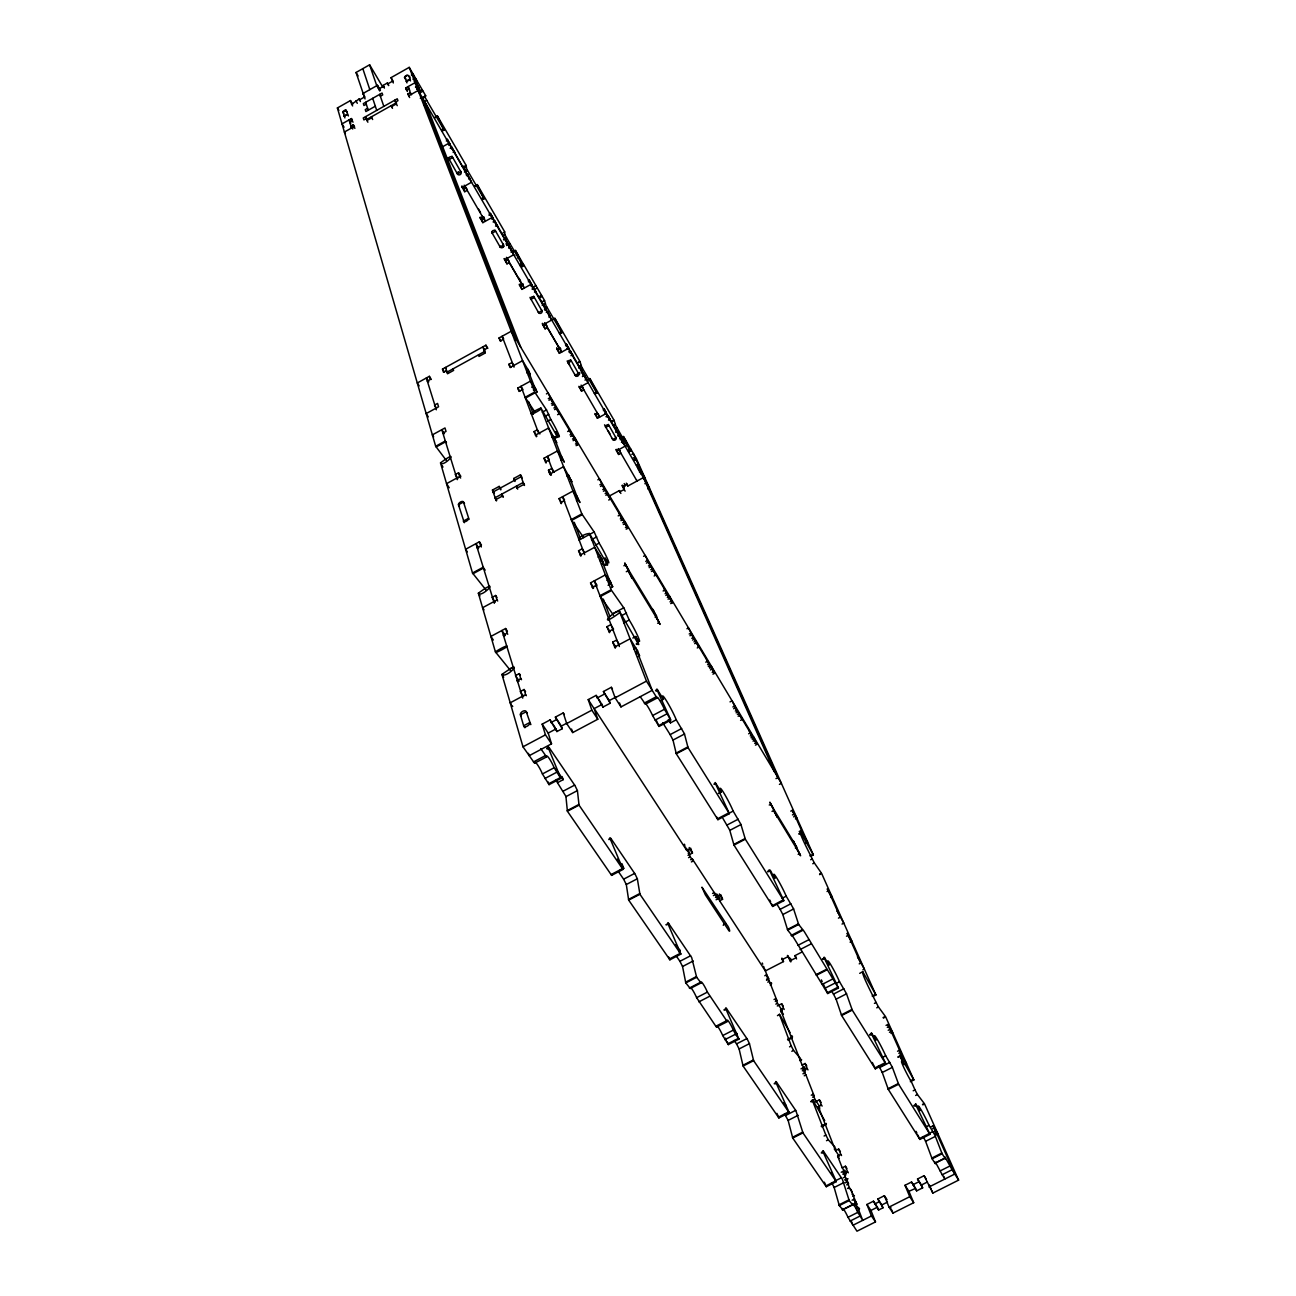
<?xml version="1.0" encoding="UTF-8"?>
<svg xmlns="http://www.w3.org/2000/svg" width="1296" height="1296" viewBox="0 0 1296 1296"><rect width="100%" height="100%" fill="white"/><g stroke="black" fill="none" stroke-linecap="round" stroke-linejoin="round"><path stroke-width="1.5" d="M521.446 265.567L523.503 264.433L515.403 250.274L512.503 251.878M344.898 117.92L343.067 111.456A2.3 0.826 -31.4 0 1 345.368 110.111M501.957 674.422C506.72 678.958 526.873 656.505 501.957 674.422L522.985 746.804L534.551 763.214L546.572 756.913L540.74 748.634M645.424 704.198L657.347 697.88A9.056 0.826 62.1 0 1 659.534 700.083A9.056 0.826 62.1 0 1 664.459 709.268L670.874 720.171L659.032 726.44L652.601 715.554A9.056 0.875 62.1 0 0 647.676 706.369A9.056 0.875 62.1 0 0 645.424 704.198L640.24 696.697M474.871 186.316L477.398 184.907L484.121 198.887L466.738 169.144L466.09 165.418M423.338 98.188L425.752 95.936L424.019 96.908M365.051 98.933L356.044 72.479L369.603 64.8L383.017 87.431M362.912 93.733L363.771 93.053M446.261 460.355L435.683 446.278L337.397 107.957L350.487 100.553L352.723 104.263M364.905 96.973L362.864 93.571L377.492 85.293L380.441 90.25M393.336 82.96L391.036 77.647L409.228 67.36L425.704 95.758L423.97 96.73M352.642 105.948L351.637 104.296L359.122 98.966L360.418 101.558M384.41 88.015L383.098 85.423L387.358 83.009L388.589 85.099M364.063 97.281L359.413 99.905L359.122 98.966M379.744 90.639L378.756 88.97L383.422 86.346M388.67 85.601L387.682 83.932L392.348 81.308M342.711 112.282L346.21 110.322M405.518 79.04L404.53 77.371L407.317 75.168A2.3 0.826 -30.8 0 0 404.87 76.545L406.96 82.879M411.35 75.006L413.084 74.018L419.045 89.375L417.863 90.04M366.298 104.166L363.949 105.494L363.35 103.599L382.061 93.037L382.709 94.916L380.36 96.228M412.987 79.25L414.736 78.262L416.745 82.328L414.542 83.56M414.056 79.672L415.789 78.683M414.283 81.47L416.032 80.498M367.627 108.297L365.278 109.625L365.893 111.537L375.322 106.223M415.498 82.361L417.247 81.373M352.431 120.236L351.427 118.568L342.014 123.881L343.035 125.534M407.349 91.53L405.664 87.966L415.125 82.636L420.341 91.611L418.576 92.615M351.427 118.568L352.01 120.512L349.661 121.84L350.665 123.509M406.361 89.845L408.726 88.517L409.714 90.202M415.449 87.043L417.652 85.795M416.032 87.415L418.235 86.168L418.948 88.031L416.745 89.278M416.551 88.501L418.316 87.496L420.341 91.611M354.553 126.83L353.29 124.74L350.924 126.068L352.706 129.001M409.601 97.54L407.9 93.944L410.281 92.599L411.512 94.721M350.779 127.867L353.111 126.554M353.29 124.74L353.889 126.7L344.396 132.046L345.416 133.731M367.886 122.213L366.525 119.572L395.879 103.032L394.843 100.148L396.592 103.097M408.613 95.839L418.154 90.461L649.507 488.106L647.919 488.965M352.123 127.802L352.998 127.3M417.847 90.736L419.612 89.748M392.494 108.346L391.489 106.661L396.252 103.972L395.572 102.044L397.953 100.699L397.256 98.788L363.269 117.968L363.884 119.912L366.25 118.568L366.881 120.528L371.628 117.839L371.32 116.867L372.649 119.524M419.467 91.141L422.107 89.716M420.422 92.599L423.014 91.141M420.309 98.253L422.107 97.249L515.986 339.212L514.463 340.054M424.553 101.574L426.724 100.343L444.155 130.183L437.562 116.284L434.986 117.725M424.262 105.008L426.028 104.004L520.717 347.15M434.824 117.369L437.4 115.927L466.025 165.224L464.389 166.374M441.515 129.746L443.248 128.774M442.39 130.961L444.155 130.07M446.423 139.806L447.298 139.32L449.842 143.678L450.23 144.666L448.918 145.411M446.359 141.037L447.671 140.308L469.881 179.464M441.79 147.209L448.87 143.24L447.298 139.32M448.529 144.423L449.842 143.678M450.198 148.295L451.948 147.307L454.88 152.653M451.462 148.797L451.948 147.307M453.163 152.393L454.475 151.664M461.992 166.552L462.85 166.066L465.766 171.364M464.13 168.318L465.847 167.362M464.486 170.845L465.361 170.359M464.454 172.093L467.467 170.456M466.123 174.652L467.435 173.923L471.55 182.25L462.251 187.45L464.746 191.711L467.062 190.431L465.847 187.369L463.531 188.649L464.746 191.711M466.528 175.673L467.84 174.928L467.435 173.923M468.617 178.929L469.913 178.2M475.13 185.717L477.236 184.534L504.662 231.773L503.059 232.907M481.577 198.628L483.278 197.672M482.371 199.681L484.072 198.742M489.094 214.099L490.374 213.37L492.075 217.517L482.857 222.653L480.411 218.473L482.711 217.193L482.323 216.205M464.211 185.182L485.174 221.357L483.926 216.967M482.857 222.653L481.61 219.526L483.91 218.246M489.062 215.379L490.779 214.423L512.39 251.554L511.11 252.266M491.508 218.263L492.804 217.55L490.374 213.37M491.929 219.299L493.225 218.587L492.804 217.55M493.096 221.956L494.813 221.017L497.664 226.201M494.392 222.523L494.813 221.017M495.509 226.103L497.227 225.164M503.188 235.467L504.857 234.544L504.727 231.984M504.792 238.529L506.461 237.589L522.401 264.854L515.565 250.663L513.086 252.04M503.512 239.841L505.213 238.901L508.048 244.053L507.19 244.523M491.654 232.178L500.11 246.92L503.545 245.009L503.123 244.037M505.91 243.94L507.611 243M502.929 246.888L503.788 246.418M506.639 245.511L509.992 243.648M508.729 246.888L509.587 246.402L513.734 254.729L504.614 259.783L506.995 263.849L509.263 262.602L507.951 259.394L505.699 260.642L506.995 263.849M508.745 248.168L510.025 247.471L509.587 246.402M511.11 250.954L511.952 250.484M516.164 255.361L517.817 254.453M517.541 257.92L519.194 256.997M519.939 264.578L521.608 263.655M520.247 265.745L522.32 264.595M521.818 266.96L524.281 265.599L544.531 300.461L542.894 301.369M528.331 280.552L529.173 280.082L531.49 284.067L521.98 289.381L519.631 285.379L521.883 284.132L521.462 283.111M522.968 285.088L522.855 283.565M521.98 289.381L520.636 286.124L522.887 284.877M528.363 281.864L529.627 281.151L550.314 316.726L549.067 317.407M530.68 285.849L531.943 285.152L531.49 284.067M534.211 286.416L535.847 285.509M532.154 288.085L533.417 287.388L536.188 292.442M532.202 289.397L533.871 288.473L533.417 287.388M535.572 288.927L537.208 288.036M534.47 292.054L535.734 291.357M539.8 296.217L541.42 295.31M540.545 297.319L542.182 296.411M542.975 301.595L544.612 300.688L546.021 305.629L561.897 332.861L554.98 318.541L552.55 319.885M542.133 305.224L543.38 304.528L545.665 308.448L546.134 309.55L544.887 310.23M543.478 304.754L545.13 303.847M545.065 307.768L546.701 306.86M544.417 309.145L545.665 308.448M431.357 379.453L429.365 376.326L417.296 382.984L419.159 385.9M453.098 368.825L453.6 370.413L447.525 373.766L446.504 370.591L443.475 372.26L442.487 369.101L485.919 345.19L487.847 348.349M503.253 339.358L500.207 341.026L499.057 337.948L511.223 331.258L781.391 783.351L779.431 784.388M546.313 312.401L547.576 311.72L551.723 320.031L542.813 324.94L545.098 328.844L547.317 327.613L545.924 324.292L543.704 325.507L545.098 328.844M547.625 313.049L547.576 311.72M427.291 381.17L430.321 379.501L429.365 376.326M447.719 373.329L446.99 372.179L484.526 351.524L482.857 346.874L484.979 350.341M549.018 316.078L549.844 315.625M552.776 319.27L554.801 318.168L579.944 361.487L578.34 362.362M559.143 332.894L561.184 331.776M559.775 333.704L561.816 332.586M528.557 375.629L530.307 374.674L529.043 371.434L522.58 360.644L510.089 367.497L508.891 364.273L512.001 362.572L513.945 365.796M565.51 344.428L566.336 343.975L568.555 347.798L568.215 349.369M566.336 343.975L568.264 348.462L559.402 353.322L557.15 349.483L559.37 348.268L558.932 347.215M559.402 353.322L557.977 349.936L560.601 348.511M565.558 345.789L566.806 345.109L586.634 379.193L584.998 380.101M566.903 348.705L568.555 347.798M527.294 372.389L529.043 371.434M526.937 372.94L528.687 371.984L530.307 374.674M568.766 351.88L570.402 350.989L573.107 355.914M569.657 352.787L570.888 352.107L570.402 350.989M570.985 355.687L572.621 354.796M522.223 389.675L519.032 391.424L517.784 388.071L530.485 381.105L537.046 391.991L534.665 393.304M442.859 433.156L446.018 431.422L444.982 427.955L432.362 434.873L433.658 436.882M531.733 387.245L534.114 385.949L537.046 391.991M578.437 362.588L580.041 361.714L581.774 367.157L596.938 393.061L595.301 393.838M533.369 389.95L535.734 388.654M579.263 366.266L580.867 365.391M435.683 446.278L445.225 441.045L446.472 442.795M409.228 67.36L534.73 392.056L525.107 397.321L534.859 411.934M578.729 368.08L579.96 367.416L582.147 371.174L582.649 372.308L581.418 372.989M436.153 446.974L445.694 441.742M525.544 398.034L535.167 392.769L546.653 410.152L550.8 419.45A12.83 0.956 61.4 0 1 558.884 435.002A12.83 0.956 61.4 0 1 555.563 431.633L557.782 437.4L540.918 408.062L581.823 513.896L594.329 532.235L599.157 543.121A14.11 1.15 61.7 0 1 608.148 560.471A14.11 1.15 61.7 0 1 604.94 557.896L607.581 565.056L589.858 534.227C589.988 531.684 576.25 537.338 579.085 540.043L594.167 531.959M580.819 369.23L582.439 368.356M577.238 373.864L579.701 372.519M581.337 371.628L582.147 371.174M577.319 375.224L579.782 373.88M546.426 393.903L548.111 392.98L553.684 404.449L551.999 405.373M582.746 374.981L583.978 374.301L588.141 382.612L579.377 387.407L581.564 391.149L583.751 389.95L582.277 386.516L580.09 387.698L581.564 391.149M582.422 376.569L584.464 375.435L583.978 374.301M548.305 398.65L550.006 397.742L577.125 443.102L575.473 444.01M585.338 378.497L586.148 378.059M548.937 400.253L550.638 399.33M587.817 379.55L589.81 378.464L613.964 420.082L612.392 420.941M587.606 380.165L589.988 378.869L596.889 392.963M440.494 462.883C462.575 446.342 443.669 467.921 440.527 462.931L472.505 573.01L486.194 590.231M540.886 408.013C526.905 414.023 528.995 417.377 541.404 408.888M551.367 403.769L553.052 402.845L553.684 404.449M542.327 412.177L546.507 409.909M553.91 408.013L555.595 407.09L559.273 413.78L557.588 414.688M554.542 409.617L556.227 408.694M545.211 416.259L548.791 414.315M594.329 393.368L596.322 392.267M547.609 421.2L550.8 419.45M459.529 474.336L458.541 472.797L455.269 474.579L457.909 478.678M536.35 436.768L534.049 431.6L537.338 429.802L538.601 431.892M458.541 472.797L459.659 476.507L446.537 483.667L447.881 485.708M535.394 435.213L548.613 427.988L556.762 442.762L555.077 439.992M552.015 437.254L553.667 436.363L562.594 459.367L560.909 460.274M603.288 409.358L604.098 408.92L606.236 412.582L605.929 414.169M604.098 408.92L606.139 413.554L597.456 418.268L595.301 414.607L597.472 413.424L597.002 412.339M554.85 436.963L556.681 435.974M597.456 418.268L595.949 414.785L598.12 413.602M603.385 410.735L604.6 410.087L623.57 442.714L622.777 443.151M555.822 437.918L557.636 436.93M567.664 431.503L569.333 430.596L568.685 428.976M604.616 413.456L606.236 412.582M569.997 434.889L571.666 433.982L572.33 435.602L570.661 436.509M605.977 416.713L608.002 415.627L610.627 420.422M607.306 417.442L608.504 416.777L608.002 415.627M572.492 439.036L574.16 438.145L577.789 444.739L576.121 445.646M573.512 439.15L575.165 438.259L577.789 444.739M608.504 420.147L610.124 419.256M573.14 440.672L574.808 439.765M546.053 463.061L543.996 458.249L557.474 450.911L564.295 462.17L561.152 455.625M612.49 421.184L614.061 420.325L615.746 425.59L627.442 446.229L627.021 445.095L616.556 450.895L618.662 454.475L620.8 453.308L619.245 449.761L617.123 450.927L618.662 454.475M496.255 500.807L492.448 490.066L499.154 486.405L500.823 489.029M515.047 481.448L513.734 478.483L520.474 474.822L521.786 476.912M545.405 462.008L548.775 460.177L549.423 461.23M613.607 425.331L615.195 424.472M615.146 428.247L616.734 427.388M615.535 432.216L617.139 431.341L619.763 436.12L618.953 436.558M550.573 475.146L548.483 470.237L551.885 468.391L554.153 472.117M495.59 499.754L502.362 496.076L501.714 494.132L503.383 496.757M517.703 489.159L517.039 488.106L523.827 484.412L520.474 474.822M549.083 472.781L550.427 472.052M617.641 435.812L619.245 434.938M549.909 474.077L563.566 466.673L571.957 481.869L570.224 479.034M621.481 437.465L623.441 436.412L636.401 458.735L813.37 854.955L810.81 856.283M619.78 438.599L620.978 437.935L625.158 446.229M621.286 438.08L623.619 436.801L630.698 451.3M620.298 439.765L621.497 439.117L620.978 437.935M621.464 442.406L623.068 441.531M624.008 440.932L625.579 440.089M625.304 443.345L626.859 442.487M567.032 476.102L568.733 475.178L578.227 499.657L576.493 500.596M628.333 450.311L630.844 449.194M628.511 451.219L630.083 450.36L630.682 451.3M629.338 450.976L631.282 449.923M629.014 451.802L630.585 450.959M631.849 454.41L633.404 453.568L642.038 472.943L640.467 473.801M633.226 458.055L634.781 457.196L635.785 458.93M480.087 542.846L479.39 541.793L465.604 549.277L467.338 551.902M561.233 503.69L559.078 498.604L572.994 491.054L579.976 502.524L576.688 495.688M634.23 459.788L636.401 458.735M597.845 479.828L599.481 478.937L605.07 490.358L603.434 491.249M634.246 460.355L635.818 459.513L634.781 457.196M479.39 541.793L480.654 545.924L477.187 547.803L477.884 548.856M560.569 502.621L564.068 500.726L564.716 501.795M599.87 484.769L601.506 483.878L627.07 526.646L625.45 527.521M636.401 465.215L637.972 464.357L638.993 466.09M600.55 486.437L602.186 485.546M637.454 467.548L639.025 466.69L637.972 464.357M638.458 469.282L640.03 468.439L639.025 466.69M638.41 469.703L639.981 468.844L640.985 470.594L639.414 471.436M602.753 489.58L604.39 488.705L605.07 490.358M639.446 472.052L641.034 471.209L639.981 468.844M605.135 493.582L606.771 492.707L610.319 499.154L608.699 500.029M605.831 495.25L607.468 494.359M625.109 491.152L622.566 486.567L626.81 484.267L626.324 483.149M608.375 496.546L619.391 490.585L620.363 492.221M626.81 484.267L627.831 486.016L643.399 477.608L774.473 771.8M620.881 493.436L619.909 491.8L624.137 489.499L623.117 487.102L625.239 485.951L624.202 483.554M643.496 479.018L645.068 478.159L641.034 471.209M472.505 573.01L483.035 567.324L485.19 570.143M581.823 513.896L571.196 519.647L583.67 537.629M473.008 573.739L483.538 568.037M571.666 520.393L582.293 514.642M644.873 483.716L646.461 482.857L777.94 777.584L775.98 778.621M618.176 515.873L619.796 514.998L619.099 513.313M478.354 593.195C502.767 575.246 481.804 598.59 478.354 593.195L495.396 651.856L510.527 670.55M620.298 518.918L621.934 518.044L622.631 519.712L620.995 520.587M591.462 539.703L596.711 536.884M622.647 522.823L624.98 521.608L627.782 528.331L626.162 529.205M623.344 524.507L624.964 523.633L624.267 521.948M497.048 597.634L495.639 595.48L492.043 597.407L495.234 602.235M580.867 556.195L578.567 550.751L582.179 548.807L583.88 551.545M595.642 545.017L599.157 543.121M495.639 595.48L496.984 599.951L482.582 607.711L484.007 609.849M580.187 555.093L594.718 547.268L601.911 558.981L603.596 563.339L601.555 564.44M598.072 557.167L600.113 556.065L610.87 583.767L608.083 585.257M599.87 560.083L601.911 558.981M600.437 561.152L601.814 560.423L603.596 563.339M604.519 564.7L606.528 563.614M605.443 565.412L607.451 564.327M507.433 631.233L505.618 628.511L490.909 636.417L493.339 640.03M592.952 588.514L590.555 582.86L605.394 574.889L612.684 586.715L610.61 587.833M623.911 565.785L625.531 564.91L656.748 616.345L655.144 617.204M643.594 556.292L645.214 555.433L650.786 566.806L649.183 567.664M505.618 628.511L507.028 633.193L503.35 635.17L504.079 636.255M592.256 587.412L595.966 585.403L596.662 586.521M607.046 580.381L609.12 579.263L612.684 586.715M626.292 571.714L627.928 570.839L659.243 622.388L657.623 623.246M645.764 561.395L647.368 560.52L671.571 601.02L670 601.862M609.541 582.941L610.934 582.212M646.461 563.112L648.065 562.253M648.47 565.963L650.057 565.105L650.786 566.806M495.396 651.856C509.377 642.735 512.147 645.489 495.931 652.585M589.356 533.353L611.129 589.745L599.886 595.771L613.607 615.341M600.372 596.533L611.615 590.49L623.943 608.067L629.208 619.99A14.936 1.296 61.9 0 1 638.782 638.507A14.936 1.296 61.9 0 1 635.672 636.53L632.853 638.037M650.738 569.738L652.325 568.879L655.76 575.132L654.172 575.991M651.451 571.455L653.054 570.596M509.555 668.979L513.686 666.76M612.684 613.753L623.781 607.792M620.104 612.425C617.22 606.35 593.228 632.043 620.104 612.425L638.685 644.598L635.672 636.53M663.147 590.992L664.735 590.134L664.006 588.416M621.626 615.632L626.486 613.024M665.091 593.73L666.679 592.888L667.408 594.605L665.836 595.463M520.376 675.265L519.259 673.612L515.468 675.653L519.161 681.145M609.444 632.659L606.933 626.697L610.756 624.656L612.522 627.475M667.78 596.695L669.368 595.852M667.31 597.44L668.898 596.597L672.284 602.77L670.712 603.612M623.635 622.987L629.208 619.99M668.056 599.173L669.627 598.331M519.259 673.612L520.765 678.602L516.958 680.627L517.703 681.728M608.731 631.541L612.587 629.483L613.283 630.617M525.56 691.708L524.07 689.504L520.231 691.546L523.584 696.519M615.26 648.211L612.7 642.136L616.572 640.078L617.641 641.763M524.07 689.504L525.593 694.591L510.203 702.805L511.337 704.473M614.547 647.077L630.083 638.782L637.6 650.884L639.544 655.857L638.086 656.635M636.174 643.95L637.6 643.189M637.081 644.485L638.491 643.723M633.793 648.891L635.737 647.87L652.212 690.331L620.978 706.919L615.13 697.799L611.339 687.301L603.418 691.529L610.205 703.226L602.948 707.081L596.144 695.385L588.222 699.613L591.851 710.176L597.78 719.248L572.719 732.564L566.692 723.557L563.258 712.897L555.368 717.109L562.221 728.741L556.907 731.56L550.039 719.944L542.165 724.14L545.454 734.848L551.529 743.823L529.141 755.714L528.444 753.349M636.158 651.645L637.6 650.884M636.206 653.605L637.664 652.828L639.544 655.857M686.961 628.754L688.516 627.928L694.105 639.236L692.534 640.062M689.197 633.987L690.768 633.161L713.723 671.571L712.184 672.381M689.958 635.737L691.513 634.91M691.789 638.312L693.344 637.486L694.105 639.236M693.943 641.909L695.498 641.066L698.819 647.125L697.264 647.951M694.688 643.658L696.244 642.832M550.881 722.601L556.211 719.766M597.067 698.009L604.341 694.138M551.529 743.823L548.208 733.082L556.065 728.903M562.221 728.741L561.362 726.084L566.773 723.2M597.78 719.248L594.135 708.653L602.024 704.457L601.295 703.323M610.205 703.226L609.266 700.601L616.183 696.924M522.985 746.804L545.454 734.848M566.692 723.557L591.851 710.176M615.13 697.799L646.461 681.129L619.52 611.453M705.785 662.175L707.324 661.365L706.563 659.599M546.799 748.472L548.176 746.69L549.067 747.484L575.019 785.668L577.417 790.592L579.037 805.124L622.971 869.438L611.631 875.367L567.421 811.264L579.037 805.124M655.565 690.703L656.942 689.035L663.439 699.257A15.439 1.377 62.1 0 1 666.322 700.585A15.439 1.377 62.1 0 1 676.253 719.798L684.418 733.747L688.03 747.598L729.373 813.677L717.919 819.688L676.301 753.786L688.03 747.598M547.236 749.12L549.407 747.97M656.424 691.124L657.898 690.347M707.551 664.654L709.106 663.827L709.868 665.593L708.313 666.419M709.382 667.359L711.423 666.274L714.501 673.337L712.946 674.163M709.657 668.169L711.196 667.359L714.501 673.337M533.434 761.951L545.26 755.681M644.29 703.096L656.23 696.762L657.347 697.88M710.435 669.935L711.974 669.125M660.539 700.796L663.439 699.257M554.17 767.734L560.812 778.442L549.083 784.647L542.425 773.955L554.17 767.734A9.007 1.345 62.4 0 0 549.293 758.581A9.007 1.345 62.4 0 0 546.604 756.653M652.601 715.554L664.459 709.268M544.855 778.523L556.616 772.303M655.047 720.139L666.922 713.853M549.083 784.647L548.759 783.74L560.488 777.535L548.24 747.711M659.032 726.44L658.692 725.614L670.502 719.28L657.04 689.926M567.389 811.15L565.915 796.376L557.458 782.687L563.177 779.657A15.358 2.268 62.4 0 0 562.059 776.563M668.331 719.442L670.469 722.86L676.253 719.798M730.037 701.881L732.062 700.812L737.635 712.039L736.112 712.849M563.242 791.143L574.646 785.117M662.758 722.828L670.162 734.605L681.68 728.514M732.888 706.968L734.411 706.158L756.151 742.527L754.645 743.305M565.996 796.635L577.417 790.592M676.269 753.689L672.997 740.081L684.515 733.99M733.666 708.75L735.188 707.956M735.334 711.05L736.857 710.257L737.635 712.039M737.375 714.452L738.882 713.659L742.106 719.507L740.583 720.317M738.153 716.251L739.676 715.441M567.259 810.583L578.875 804.46M676.091 753.138L687.803 746.95M748.651 733.779L750.157 732.985L749.363 731.187M750.271 735.982L751.761 735.205L752.571 737.003L751.064 737.797M752.263 737.91L753.754 737.132L756.945 744.325L755.438 745.119M752.263 739.319L753.77 738.526L756.945 744.325M753.057 741.134L754.564 740.34M608.796 839.549L610.06 837.718L610.837 838.366L634.991 873.925L637.34 878.753L639.932 894.256L680.837 954.131L669.87 959.818L628.69 900.121L639.932 894.256M713.983 784.258L715.214 782.509L721.24 791.953A14.969 1.264 62.3 0 1 723.46 792.358A14.969 1.264 62.3 0 1 733.163 811.085L740.875 824.288L745.33 839.192L783.805 900.704L772.74 906.455L733.99 845.105L729.729 830.12L722.941 818.456M609.752 839.549L611.145 838.82M714.663 784.42L716.072 783.675M718.421 793.444L721.24 791.953M610.205 838.82L622.631 868.514L611.307 874.46L611.631 875.367M717.919 819.688L717.547 818.78L728.984 812.786L715.408 783.529M618.905 870.944L623.749 868.417A14.904 2.106 62.8 0 0 621.821 863.509M727.574 814.018L733.163 811.085M618.548 871.803L623.619 879.19L634.651 873.407M727.072 825.017L738.218 819.185M769.273 805.043L770.764 804.265L796.846 847.228L795.355 847.989M595.188 709.997L686.686 850.289L689.666 848.718L689.213 847.503M687.366 851.067L689.035 850.192M628.657 900.023L626.308 884.536L637.34 878.753M729.826 830.363L740.972 824.531M688.16 853.222L689.731 852.071M687.982 855.36L692.469 853.011L691.708 850.986M772.027 811.409L773.534 810.616L799.648 853.643L798.174 854.404M688.597 857.644L690.282 856.753L687.512 849.285M690.59 859.734L692.258 858.859L714.242 892.555L717.773 898.889L716.121 899.748M691.4 861.921L693.085 861.046L692.258 858.859M790.754 811.134L792.261 810.356L796.91 818.116L795.404 818.894M628.511 899.424L639.738 893.56M733.763 844.474L745.087 838.528M733.99 845.105L745.33 839.192M792.439 814.925L793.946 814.147L792.261 810.356M793.606 816.885L795.112 816.091L793.946 814.147M799.195 831.514L801.22 830.461L802.402 832.405L798.968 834.057M799.162 833.782L800.474 832.178L813.37 854.955M801.43 835.142L802.953 834.332L801.22 830.461M805.61 843.194L807.651 842.141L802.953 834.332M712.573 893.414L714.242 892.555M713.399 895.601L715.068 894.742M715.473 897.464L719.879 895.163L719.41 893.932M665.869 924.761C668.606 925.457 666.97 920.808 668.671 923.481L691.675 957.55L696.649 977.265L701.136 983.016A8.375 1.102 63.3 0 1 702.934 983.729A8.375 1.102 63.3 0 1 707.405 992.104L727.267 1021.685L716.429 1027.145L696.616 997.677A8.375 1.134 63.3 0 0 691.238 988.119M767.702 871.754C770.764 865.841 771.444 875.61 775.073 878.332A14.58 1.166 62.5 0 1 776.741 877.927A14.58 1.166 62.5 0 1 786.202 896.168L793.508 908.69L798.676 924.469L804.152 931.403L838.447 988.038L827.739 993.53L793.265 937.04L787.709 930.155L798.676 924.469M666.646 924.534L668.671 923.481M768.204 871.673L770.261 870.604M782.136 958.262L783.481 961.583L765.353 970.931L719.636 900.833L722.569 899.294L721.321 896.006M809.919 855.911L812.997 854.307M810.68 859.734L812.252 858.924C807.295 848.799 799.859 834.608 800.701 832.972M812.786 863.752L814.358 862.942L821.372 873.067L819.817 873.877M819.59 874.622L821.68 873.553L875.918 994.988L873.131 996.413M723.233 925.312C726.408 918.783 731.738 934.529 728.822 930.593L705.316 894.758L701.962 887.177L726.23 923.756M678.893 951.863L680.238 951.167A14.499 1.944 63.1 0 0 679.687 949.676M782.152 898.274L786.202 896.168M669.87 959.818L669.514 958.91L680.497 953.224L667.91 923.692M772.74 906.455L772.4 905.677L783.416 899.813L769.759 870.685M676.139 955.8L679.914 961.308L690.622 955.751M777.568 905.256L780.127 909.338L790.916 903.749M690.217 987.827A8.375 1.134 63.3 0 0 690.282 988.492L685.778 982.903L682.555 966.508L693.247 960.968M787.66 930.058L782.833 914.539L793.622 908.95M827.042 891.535L828.452 890.806L840.229 917.212L838.447 918.135M830.623 897.448L832.016 896.719L827.253 888.845L830.315 894.985M685.568 982.19L696.438 976.568M787.45 929.475L798.417 923.789M685.778 982.903L696.649 977.265M689.342 988.087L700.196 982.465M791.062 935.469L802.013 929.815M690.282 988.492L701.12 982.886M791.807 936.004L802.726 930.35M696.616 997.677L707.405 992.104M797.753 945.432L808.655 939.811M842.044 924.064L843.826 923.157L837.119 910.958L838.318 912.935M698.852 1001.857L709.641 996.284M800.005 949.628L810.907 944.006M781.715 958.376L782.217 959.623L787.952 956.659L790.771 961.065M796.57 958.959L794.95 955.654L801.949 952.042M788.162 955.994L790.123 960.822L795.857 957.857M764.786 975.758L766.406 974.916L769.095 979.063M846.482 936.214L848.297 935.291L860.706 963.106L859.232 963.851M766.519 980.23L768.139 979.403L766.406 974.916M767.799 982.19L769.419 981.347L768.139 979.403M769.856 983.518L770.942 982.967M850.111 942.16L851.909 941.236L847.082 933.298L850.257 939.681M724.513 1009.535L726.473 1008.531L747.193 1039.036L749.461 1043.636L753.624 1060.663L789.183 1112.697L778.896 1117.946L743.11 1066.057L753.624 1060.663M822.717 958.927L824.693 957.906L829.181 965.099A14.191 1.085 62.7 0 1 830.299 963.949A14.191 1.085 62.7 0 1 839.516 981.704L846.434 993.562L852.266 1010.119L885.686 1063.546L875.302 1068.844L841.639 1015.513L852.266 1010.119M723.913 1009.973C726.797 1010.945 724.788 1006.036 726.473 1008.531M822.361 959.251C825.439 960.19 823.122 955.379 824.693 957.906M715.732 1026.335L726.424 1020.843M815.897 974.77L826.67 969.23M816.561 975.208L827.318 969.667M774.036 999.54L775.672 998.698L776.952 1000.658L775.316 1001.5M775.834 1004.141L777.47 1003.298L782.266 1010.605M777.292 1006.004L781.666 1003.752L783.351 1006.312M725.89 1008.968L738.931 1039.149L728.32 1044.608L722.731 1035.553L733.358 1030.093A8.278 1.053 63.4 0 0 728.951 1021.847A8.278 1.053 63.4 0 0 727.267 1021.183M822.328 984.328L833.053 978.82M805.496 1070.172L802.094 1065.02L780.565 1009.876L783.481 1008.369L784.193 1009.471M724.918 1039.667L735.545 1034.208L738.931 1039.149M824.531 988.459L835.272 982.951M736.063 1034.872L737.035 1034.386A14.126 1.798 63.4 0 0 736.468 1032.88M780.953 1011.933L782.039 1011.382M836.033 983.502L839.516 981.704M862.877 969.829L864.335 969.084L857.466 956.594L858.681 958.586M777.454 1015.643L779.512 1014.412L790.09 1032.669M859.734 973.361L862.747 971.644L875.918 994.988M728.32 1044.608L727.996 1043.75L738.59 1038.307M827.739 993.53L827.399 992.752L838.042 987.131L824.353 958.214M734.2 1040.477L736.549 1043.896L746.901 1038.582M832.291 992.218L833.474 994.113L843.923 988.751M743.078 1065.96L739.109 1048.95L749.461 1043.636M841.606 1015.465L836.098 999.167L846.547 993.805M787.531 1039.424L792.52 1036.865L791.71 1035.472M872.176 996.041L875.529 994.324M787.936 1040.072L792.374 1037.804M742.883 1065.328L753.397 1059.95M841.379 1014.865L851.974 1009.422M789.556 1046.86L791.257 1045.985L779.398 1014.233M874.427 1003.379L876.145 1002.505C870.345 990.711 861.467 973.701 862.747 971.644M791.824 1051.299L793.525 1050.424L800.361 1058.281M876.744 1007.818L878.445 1006.943L885.379 1016.404L883.127 1017.554M799.648 1060.258L801.333 1059.399M799.972 1060.711L801.657 1059.853M883.435 1018.024L885.686 1016.874L913.858 1079.941L910.343 1081.723M802.094 1065.02L805.108 1063.481L806.809 1066.057M801.009 1068.86L802.71 1068.001L805.318 1071.922M886.043 1025.411L887.76 1024.537L892.701 1032.572L890.984 1033.43M774.619 1083.148L776.515 1082.176L795.955 1110.785L802.953 1132.866L836.293 1181.66L826.297 1186.715L792.747 1138.05L788.13 1120.408L784.534 1113.863M869.875 1034.467L871.803 1033.479L875.999 1040.218A13.867 1.004 62.8 0 1 876.695 1038.469A13.867 1.004 62.8 0 1 885.703 1055.786L892.28 1067.078L898.63 1084.25L929.961 1134.34L919.885 1139.427L888.311 1089.418L898.63 1084.25M774.166 1083.748C777.163 1084.865 774.846 1079.843 776.515 1082.176M869.665 1034.953C872.775 1035.99 870.329 1031.211 871.803 1033.479M802.321 1070.836L807.035 1068.422L808.007 1069.897M887.29 1027.42L889.007 1026.545L902.761 1057.39L901.206 1058.184M802.937 1073.833L804.638 1072.958L805.95 1074.919L814.309 1096.319L812.576 1097.194M888.214 1030.271L889.931 1029.397L891.178 1031.405L889.461 1032.28M804.249 1075.793L805.95 1074.919M785.943 1106.638L786.251 1106.476A13.819 1.669 63.6 0 0 785.668 1104.97M882.317 1057.52L885.703 1055.786M811.264 1095.217L812.981 1094.342L814.309 1096.319M897.545 1051.25L899.278 1050.359L900.526 1052.384L898.792 1053.275M778.896 1117.946L778.556 1117.087L788.81 1111.79L776.077 1082.776M875.302 1068.844L874.897 1067.936L885.281 1062.655L871.592 1033.965M811.15 1101.146L812.9 1100.255L824.71 1120.586M897.853 1056.985L900.202 1055.786L913.858 1079.941M810.81 1101.73C813.629 1102.799 811.426 1098.166 812.9 1100.255M813.24 1100.32L814.973 1099.445L819.574 1106.33M898.306 1057.18L901.514 1055.365L899.278 1050.359M785.619 1115.467L795.663 1110.348M878.575 1065.766L879.692 1067.548L889.834 1062.396M814.763 1102.199L819.364 1099.85L821.097 1102.442M788.13 1120.408L798.174 1115.289M888.295 1089.369L882.268 1072.489L892.393 1067.337M839.241 1156.178L835.515 1150.637L818.294 1106.541L821.389 1104.986L822.118 1106.087M818.505 1108.193L819.655 1107.61M904.171 1064.615L906.487 1063.433L901.514 1055.365M792.504 1137.305L802.71 1132.121M888.052 1088.753L898.339 1083.537M792.747 1138.05L802.953 1132.866M821.178 1126.127L826.394 1123.47M910.521 1080.734L913.453 1079.244M821.599 1126.807L826.232 1124.442M824.094 1136.009L825.876 1135.102L812.56 1100.839M913.21 1090.778L915.008 1089.871L911.509 1082.014A12.976 0.875 62.8 0 1 903.037 1065.782A12.976 0.875 62.8 0 1 903.458 1063.919L899.635 1055.09L900.202 1055.786M826.492 1140.691L828.274 1139.783L835.094 1147.154M915.656 1095.46L917.455 1094.553L924.275 1103.495L922.493 1104.386M821.615 1152.209L823.478 1151.269L842.384 1179.295L849.22 1200.582L852.719 1204.956L850.824 1205.734M914.134 1105.326L915.997 1104.37L919.933 1110.704A13.592 0.94 62.9 0 1 920.241 1108.42A13.592 0.94 62.9 0 1 929.054 1125.317L934.902 1135.183L942.111 1153.748L945.383 1158.754M821.291 1152.954C824.353 1154.169 821.858 1149.131 823.478 1151.269M914.02 1105.958C917.228 1107.157 914.555 1102.199 915.997 1104.37M834.3 1149.082L835.483 1148.483M834.64 1149.536L835.807 1148.936M922.801 1104.856L924.583 1103.949L958.603 1180.121L932.845 1193.081L924.097 1175.699L917.536 1179.004L922.639 1187.849L916.645 1190.862L911.542 1182.017L904.997 1185.305L909.76 1196.694L913.696 1202.704L892.993 1213.105L889.007 1207.127L884.358 1195.706L877.846 1198.994L882.981 1207.807L878.591 1210.01L873.439 1201.198L866.927 1204.486L871.463 1215.956L875.497 1221.901L856.98 1231.2L847.989 1217.3A7.808 0.907 63.9 0 0 842.935 1208.536M835.515 1150.637L838.674 1149.034L840.407 1151.626M845.98 1173.382L842.222 1167.842L837.621 1156.032L840.78 1154.428L841.525 1155.546M842.222 1167.842L845.413 1166.222L846.92 1168.441M925.765 1126.985L929.054 1125.317M841.234 1172.264L843.032 1171.341L845.705 1175.31M931.144 1126.807L932.958 1125.884L937.996 1133.984L936.198 1134.907M842.773 1174.144L847.568 1171.714L848.313 1172.831M932.618 1128.735L934.222 1127.909L954.796 1174.03L928.957 1187.039M835.369 1180.818L841.46 1177.74M928.616 1133.708L932.926 1131.521M826.297 1186.715L825.989 1185.921L835.92 1180.753L823.154 1152.014M919.885 1139.427L919.48 1138.52L929.556 1133.433L915.899 1105.018M843.372 1177.789L845.186 1176.881L846.531 1178.858L848.507 1183.945L846.709 1184.868M933.557 1132.218L935.372 1131.311L936.635 1133.336L934.821 1134.259M844.717 1179.765L846.531 1178.858M845.397 1180.769L848.038 1178.761M842.627 1208.552A7.808 0.907 63.9 0 0 842.805 1209.784L839.306 1205.572L834.154 1187.492L843.923 1182.568M935.08 1161.994L935.356 1163.792L932.099 1158.737L925.603 1141.322L935.437 1136.349M845.365 1182.875L847.163 1181.968L848.507 1183.945M847.535 1188.464L849.35 1187.557L852.201 1191.769M852.914 1196.37L854.42 1195.609M839.063 1204.826L848.961 1199.837M931.824 1158.073L941.803 1153.035M839.306 1205.572L849.22 1200.582M932.116 1158.786L942.111 1153.748M852.104 1200.209L853.934 1199.286L855.959 1202.267M842.238 1209.816L852.12 1204.826M934.87 1163.144L944.849 1158.122M842.805 1209.784L845.267 1208.536M845.883 1208.228L847.73 1207.289M848.362 1206.981L850.208 1206.058M935.275 1163.192L945.221 1158.187M854.307 1205.896L856.138 1204.972L857.498 1206.965L862.731 1220.346L857.822 1212.359A7.825 0.875 63.8 0 0 853.756 1204.745A7.825 0.875 63.8 0 0 852.671 1204.81M855.668 1207.872L857.498 1206.965M856.591 1208.585L858.713 1207.516M847.989 1217.3L857.822 1212.359M874.589 1204.049L878.98 1201.829M912.74 1184.852L918.751 1181.822M940.151 1170.92L950.065 1165.93M866.927 1204.486L870.944 1210.432L877.441 1207.159L878.591 1210.01M877.846 1198.994L881.831 1204.956L887.517 1202.089M904.997 1185.305L908.917 1191.316L915.592 1188.383M917.536 1179.004L921.424 1185.03L927.142 1182.146M850.014 1221.107L859.864 1216.15M936.052 1163.29L942.192 1174.727L952.106 1169.737L958.603 1180.121M871.463 1215.956L852.898 1225.287L851.278 1221.075M889.007 1207.127L909.76 1196.694M345.368 110.095L347.215 111.974M523.406 264.433L524.281 265.599M521.186 715.927L520.425 714.809A3.337 1.976 -34.5 0 1 522.758 711.293A3.337 1.976 -34.5 0 1 526.257 711.698L527.261 713.189M555.53 768.463L563.177 779.657M617.431 859.151L618.224 860.317M619.018 861.467L623.749 868.417M675.815 944.687L676.561 945.772M677.29 946.858L680.238 951.167M734.297 1030.369L737.035 1034.386M783.675 1102.702L784.323 1103.657M784.971 1104.597L786.251 1106.476M831.254 1172.394L831.854 1173.285M512.082 705.575L512.714 706.498M524.896 727.769L523.649 725.776L529.529 722.633L530.55 724.124M856.624 1203.255L857.304 1204.243M530.777 724.642L526.257 711.698L520.425 714.809L523.746 726.1A2.576 1.539 -34.7 0 0 524.75 726.813L525.236 726.813A3.839 2.284 -34.6 0 0 529.092 724.626A2.624 1.555 -34.6 0 0 529.643 722.957M848.151 1188.4A2.738 2.219 -38.1 0 1 850.694 1189.534L856.17 1202.737M525.593 694.591L526.354 695.693M542.165 724.14L548.208 733.082M522.742 698.123L501.941 630.488L505.327 635.558M520.765 678.602L521.51 679.703M837.621 1156.032L839.111 1158.251M550.039 719.944L551.545 722.18M551.934 722.747L552.679 723.865M553.441 724.982L554.186 726.1M554.558 726.667L555.32 727.785M873.439 1201.198L875.448 1204.178M875.691 1204.551L876.695 1206.041M818.294 1106.541L819.785 1108.76M555.368 717.109L561.362 726.084M735.545 1034.208L733.358 1030.093M831.708 1182.665L834.154 1187.492M736.549 1043.896L739.109 1048.95M679.914 961.308L682.555 966.508M623.619 879.19L626.308 884.536M563.258 712.897L564.376 714.598M884.358 1195.706L885.865 1197.941M886.108 1198.314L887.096 1199.821M507.028 633.193L507.757 634.279M494.327 603.32L475.94 543.656L478.71 547.868M496.984 599.951L497.696 601.02M780.565 1009.876L782.233 1012.435M782.476 1012.808L783.432 1014.266M828.274 1139.783L825.876 1135.102M459.497 506.331L458.476 504.776A2.884 1.474 -33 0 1 460.55 501.973A2.884 1.474 -33 0 1 463.482 502.054L464.503 503.609M480.784 543.899L481.464 544.952M480.654 545.924L481.334 546.977M464.324 522.709L458.476 504.776L463.482 502.054L469.055 519.421M717.142 894.256L720.074 898.76M588.222 699.613L594.135 708.653M690.282 856.753L693.085 861.046M448.319 486.389L449.21 487.766M689.666 848.718L692.469 853.011M719.879 895.163L722.569 899.294M459.659 476.507L460.647 478.046M457.261 479.666L441.823 429.689L444.398 433.706M596.144 695.385L597.991 698.236M598.72 699.37L600.55 702.205M911.542 1182.017L913.016 1184.285M913.502 1185.03L914.231 1186.164M914.474 1186.537L915.446 1188.043M793.525 1050.424L791.257 1045.985M428.312 416.891L426.173 413.586L438.566 406.782L437.562 403.445L434.484 405.146L436.493 408.321M603.418 691.529L609.266 700.601M459.853 474.854L460.858 476.377M782.217 959.623L783.481 961.583M436.315 409.795L426.352 377.995L428.798 381.85M611.339 687.301L612.441 689.018M924.097 1175.699L926.024 1178.728M492.448 490.066L494.44 493.193M493.938 493.403L493.047 492.01L521.105 476.734L521.996 478.143M496.708 500.612L494.926 497.826L523.13 482.501L524.443 484.607M790.123 960.822L790.819 961.924M500.791 489.904L499.154 486.405M794.95 955.654L796.36 957.857M502.362 496.076L503.026 497.129M942.192 1174.727L944.897 1179.02L943.747 1176.412M606.933 626.697L610.108 631.768M619.375 646.526L594.265 580.867L595.642 583.087M513.734 478.483L514.723 480.055M517.379 487.75L516.375 486.162L517.039 488.106M442.487 369.101L444.463 372.244M612.7 642.136L615.892 647.222M523.827 484.412L524.491 485.465M646.461 681.129L656.23 696.762M612.878 628.025L613.575 629.159M446.213 368.599L445.484 367.448L446.99 372.179M617.998 642.33L618.694 643.464M590.555 582.86L593.665 587.849M578.567 550.751L581.272 555.142M596.095 583.832L597.019 585.306M584.723 554.607L562.545 496.724L564.554 499.981M879.692 1067.548L882.268 1072.489M833.474 994.113L836.098 999.167M780.127 909.338L782.833 914.539M670.162 734.605L672.997 740.081M559.078 498.604L561.719 502.897M952.106 1169.737L944.946 1156.955L945.367 1158.64M548.483 470.237L551.416 475.016M343.375 126.101L344.056 127.202M543.996 458.249L546.264 461.943M352.447 126.425L353.209 127.672M538.925 432.41L539.881 433.966M342.679 112.169L343.683 113.821M337.397 107.957L338.888 110.419M534.049 431.6L536.9 436.282M484.526 351.524L485.222 352.69M549.326 459.626L547.366 456.403L553.327 472.23M917.455 1094.553L915.008 1089.871M517.784 388.071L519.761 391.327M352.01 120.512L353.03 122.18M348.397 115.943L346.162 110.192M353.889 126.7L354.91 128.369M350.762 122.666L349.078 119.896L351.508 128.045M508.891 364.273L510.835 367.497M523.017 389.74L520.96 386.321L538.699 433.399M878.445 1006.943L876.145 1002.505M355.995 100.732L357.275 103.324M367.367 119.588L365.602 116.64L366.525 119.572M499.057 337.948L500.969 341.123M514.026 367.141L502.087 336.28L503.674 338.888M502.524 675.297L503.674 677.257M356.044 72.479L358.117 75.962M569.333 430.596L572.33 435.602M619.796 514.998L622.631 519.712M624.964 523.633L627.782 528.331M664.735 590.134L667.408 594.605M707.324 661.365L709.868 665.593M750.157 732.985L752.571 737.003M478.888 594.038L479.99 595.917M814.358 862.942L812.252 858.924M392.153 107.374L391.149 105.689L391.489 106.661M379.809 90.833L376.763 85.714L369.603 64.8M622.388 485.255L624.186 488.3M395.879 103.032L397.256 105.656M383.098 85.423L384.329 87.496M391.036 77.647L392.008 79.315M392.251 79.72L393.223 81.389M409.018 88.322L408.029 86.638L410.994 94.495M507.951 259.394L508.745 260.739M518.983 278.219L520.538 280.892M483.505 217.193L484.105 218.246M560.002 348.089L560.569 349.045M465.847 187.369L466.835 189.054M478.548 209.093L480.492 212.414M509.263 262.602L521.883 284.132M567.891 361.908L569.738 365.067M582.277 386.516L583.135 387.99M608.132 430.742L609.898 433.755M619.245 449.761L620.282 451.51M405.664 87.966L406.895 90.072M407.9 93.944L409.374 96.487M461.975 185.992L463.531 188.649M480.233 217.177L481.61 219.526M504.5 258.617L505.699 260.642M519.615 284.375L520.636 286.124M542.425 323.32L543.704 325.507M556.859 348.025L557.977 349.936M579.555 386.775L580.09 387.698M616.199 449.356L617.123 450.927M408.985 76.95L407.997 75.281C415.643 79.834 399.654 84.272 409.504 79.218L410.492 80.903M404.498 77.258L405.47 78.926M545.924 324.292L546.669 325.588M547.317 327.613L559.37 348.268M923.351 1136.916L925.603 1141.322M415.449 80.109L416.745 82.328M635.818 459.513L636.822 461.246M627.021 445.095L630.083 450.36M416.939 83.948L418.948 88.031M442.001 465.41L442.973 467.095M506.461 237.589L504.857 234.544M426.724 100.343L425.12 97.297M916.061 1131.359L916.92 1133.158M917.779 1134.94L919.48 1138.52M929.556 1133.433L929.961 1134.34M885.281 1062.655L885.654 1063.498M872.338 1062.509L874.897 1067.936M821.372 979.889L822.215 981.704M823.073 983.518L824.774 987.163M825.633 988.978L827.399 992.752M838.042 987.131L838.415 987.973M769.792 900.04L770.634 901.886M771.493 903.717L772.4 905.677M783.416 899.813L783.788 900.655M716.688 816.934L717.547 818.78M728.984 812.786L729.356 813.629M656.132 719.993L658.692 725.614M793.427 812.3L804.136 836.293M887.76 1024.537L889.931 1029.397M932.958 1125.884L935.372 1131.311M617.139 431.341L617.657 432.508M741.312 717.725L742.106 719.507M636.53 479.925L637.016 481.059L618.241 448.61M824.337 1182.179L825.989 1185.921M794.27 842.999L793.346 840.861L800.588 855.781L797.089 849.398M615.487 436.687L615.973 437.789A1.831 1.571 -23.8 0 1 615.146 440.008A1.831 1.571 -23.8 0 1 612.749 439.538L604.552 424.813M608.342 424.375L615.973 437.789L612.765 439.522L612.263 438.437M835.92 1180.753L836.276 1181.612M776.936 1113.377L778.556 1117.087M773.42 808.623L769.856 802.143L777.114 817.112L776.174 814.99M616.086 449.777L616.556 450.895M579.96 367.416L580.446 368.55M598.315 414.04L599.643 417.085L581.11 385.123M698.058 645.376L698.819 647.125M929.41 1185.095L929.864 1186.148M930.544 1187.752L931.241 1189.339M931.694 1190.408L932.845 1193.081M626.956 483.991L627.831 486.016M578.162 372.697L578.615 373.75A1.879 1.636 -23.6 0 1 577.805 376.067A1.879 1.636 -23.6 0 1 575.327 375.565L567.13 361.017M594.832 413.521L595.301 414.607M788.81 1111.79L789.167 1112.648M725.582 1038.145L726.376 1039.991M727.169 1041.838L727.996 1043.75M570.613 359.64L578.615 373.75L575.343 375.548L574.776 374.269M921.424 1185.03L922.639 1187.849M622.08 485.433L622.566 486.567M669.352 595.868L672.284 602.77M578.907 386.321L579.377 387.407M543.38 304.528L543.85 305.613M915.899 1189.096L916.645 1190.862M559.872 347.96L561.638 352.091L544.595 322.672M655.047 573.415L655.76 575.132M619.391 490.585L619.909 491.8M529.173 280.082L530.987 284.407M541.453 309.728L541.89 310.765A1.912 1.701 -23.3 0 1 541.08 313.162A1.912 1.701 -23.3 0 1 538.537 312.611L529.983 297.383M668.736 957.047L669.514 958.91M556.632 348.219L557.15 349.483M533.596 296.136L541.89 310.765L538.537 312.611L538.099 311.575M908.917 1191.316L913.696 1202.704M542.376 323.903L542.813 324.94M523.211 285.703L524.232 288.133L506.412 257.321M505.213 238.901L505.651 239.954M680.497 953.224L680.837 954.131M609.638 497.486L610.319 499.154M490.779 214.423L492.059 217.534M653.686 611.291L652.86 609.298L660.069 624.413L656.165 617.317M519.21 284.359L519.631 285.379M495.007 230.072L503.528 245.025A1.96 1.782 -22.9 0 1 502.718 247.52A1.96 1.782 -22.9 0 1 500.11 246.92L499.624 245.738L500.126 246.92M790.414 958.279L791.338 960.466M890.579 1207.192L891.016 1208.261M891.68 1209.881L892.993 1213.105M787.45 955.427L787.952 956.659M504.128 258.584L504.614 259.783M622.631 868.514L622.955 869.373M628.706 570.143L624.737 562.95L631.93 578.065L631.12 576.072M547.997 781.861L548.759 783.74M881.831 1204.956L882.981 1207.807M462.85 166.066L463.255 167.071M558.625 412.177L559.273 413.78M480.022 217.485L480.411 218.473M460.582 171.104L460.955 172.044A2.009 1.863 -22.1 0 1 460.145 174.636A2.009 1.863 -22.1 0 1 457.456 174.004L448.222 157.513M870.944 1210.432L875.497 1221.901M451.948 156.119L460.955 172.044L457.472 173.988L457.083 173.048M461.862 186.494L462.251 187.45M781.666 1003.752L783.481 1008.369M805.108 1063.481L807.035 1068.422M819.364 1099.85L821.389 1104.986M838.674 1149.034L840.78 1154.428M845.413 1166.222L847.568 1171.714M804.379 1066.819L805.561 1069.816M844.862 1170.256L846.272 1173.852M762.259 963.009L762.712 964.159M763.571 966.362L764.057 967.61M764.51 968.76L767.669 976.876A2.43 1.782 -34.3 0 1 766.552 979.436M769.419 981.347L776.952 1000.658M775.672 998.698L777.47 1003.298M802.71 1068.001L804.638 1072.958M812.981 1094.342L814.973 1099.445M843.032 1171.341L845.186 1176.881M847.163 1181.968L849.35 1187.557M853.934 1199.286L856.138 1204.972M527.44 368.744L535.41 389.286M720.851 894.791L721.159 895.601M717.449 895.082L719.636 900.833M715.7 893.414L716.105 894.499M716.526 895.601L717.773 898.889M528.557 401.517L533.401 414.331M574.258 522.304L580.576 539.006M603.304 599.092L609.768 616.151M690.638 848.135L691.4 850.16M684.418 844.198L684.871 845.413M685.471 847.033L686.686 850.289M619.553 702.967L620.978 706.919M485.919 345.19L487.021 348.284L483.991 349.952L485.093 353.079L479.002 356.432L478.451 354.877M387.358 83.009L387.682 83.932M602.024 704.457L602.948 707.081M377.492 85.293L378.756 88.97M379.712 94.365L383.827 106.369M362.815 68.639L369.814 89.635M372.697 98.318L376.715 110.387M571.568 729.049L572.216 731.057M572.378 731.56L572.719 732.564M365.683 102.287L368.242 110.209M556.114 729.065L556.907 731.56M350.487 100.553L351.637 104.296M458.784 171.688A1.993 1.863 -22.1 0 1 458.039 171.882M854.307 1204.211A3.143 2.56 -38.4 0 0 855.182 1203.271A2.138 1.75 -38.4 0 0 855.425 1201.619M857.272 1210.739A3.127 2.56 -38.5 0 0 859.216 1209.2A2.138 1.75 -38.5 0 0 859.507 1208.536M852.185 1194.329A2.722 2.219 -38.2 0 1 853.432 1194.329M771.557 983.016A2.43 1.782 -34.4 0 1 770.359 985.252M716.591 1026.675A8.262 1.102 63.4 0 1 716.526 1025.833M717.093 1025.833A8.262 1.102 63.4 0 1 722.731 1035.553M534.811 762.907A9.007 1.393 62.4 0 1 537.548 764.818A9.007 1.393 62.4 0 1 542.425 773.955M556.34 779.576A15.358 2.317 62.4 0 1 557.458 782.687M831.854 1172.653A13.527 1.555 63.7 0 1 832.178 1173.431M669.546 720.657A15.439 1.409 62.1 0 1 670.469 722.86M347.409 114.356L343.91 116.332L347.409 114.356M452.547 157.594L449.048 159.57A2.009 1.879 -21.8 0 1 449.825 156.962A2.009 1.879 -21.8 0 1 452.531 157.61M495.509 231.239L492.075 233.15A1.976 1.798 -22.8 0 1 492.869 230.656A1.976 1.798 -22.8 0 1 495.493 231.255M534.195 297.578L530.825 299.425A1.928 1.717 -23.2 0 1 531.652 297.011A1.928 1.717 -23.2 0 1 534.195 297.578M571.261 361.114L567.956 362.912A1.879 1.652 -23.5 0 1 568.766 360.596A1.879 1.652 -23.5 0 1 571.244 361.114M608.926 425.671L605.686 427.437A1.847 1.571 -23.8 0 1 606.496 425.201A1.847 1.571 -23.8 0 1 608.909 425.687M468.374 518.384L463.304 521.138A2.916 1.507 -33.1 0 0 466.285 521.251A2.916 1.507 -33.1 0 0 468.374 518.384"/></g></svg>
